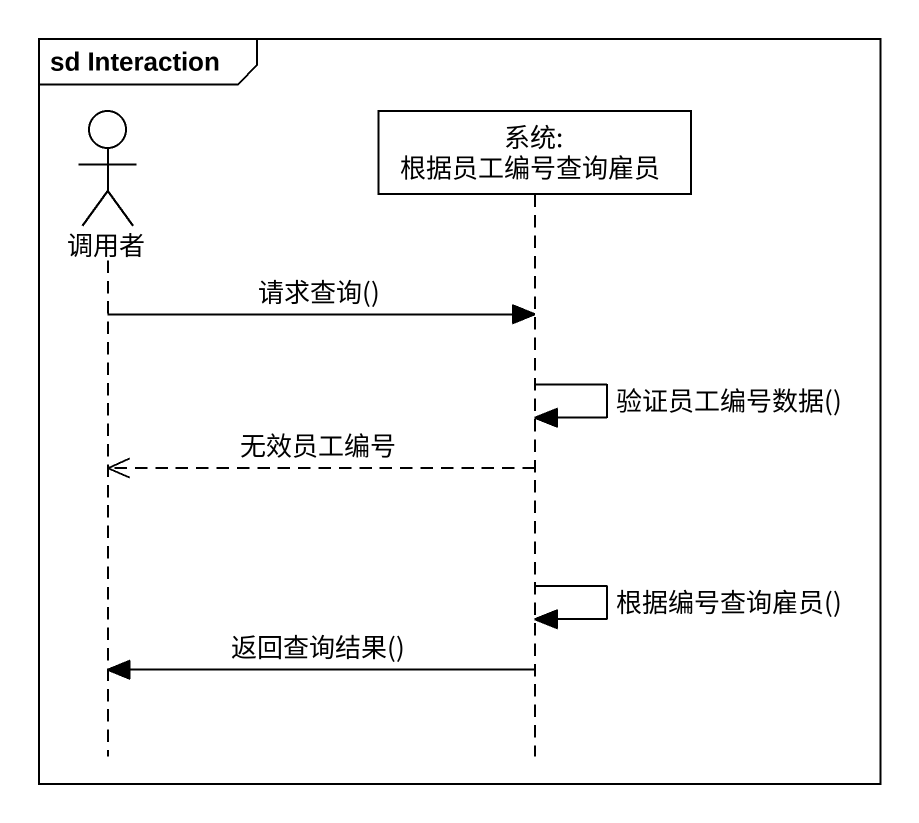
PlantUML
@startuml
mainframe sd Interaction
hide footbox
actor 调用者
participant "系统: 根据员工编号查询雇员" as 系统_根据员工编号查询雇员

调用者 -> 系统_根据员工编号查询雇员 : 请求查询()
系统_根据员工编号查询雇员 -> 系统_根据员工编号查询雇员 : 验证员工编号数据()
系统_根据员工编号查询雇员 -->> 调用者 : 无效员工编号
系统_根据员工编号查询雇员 -> 系统_根据员工编号查询雇员 : 根据编号查询雇员()
系统_根据员工编号查询雇员 -> 调用者 : 返回查询结果()
@enduml
